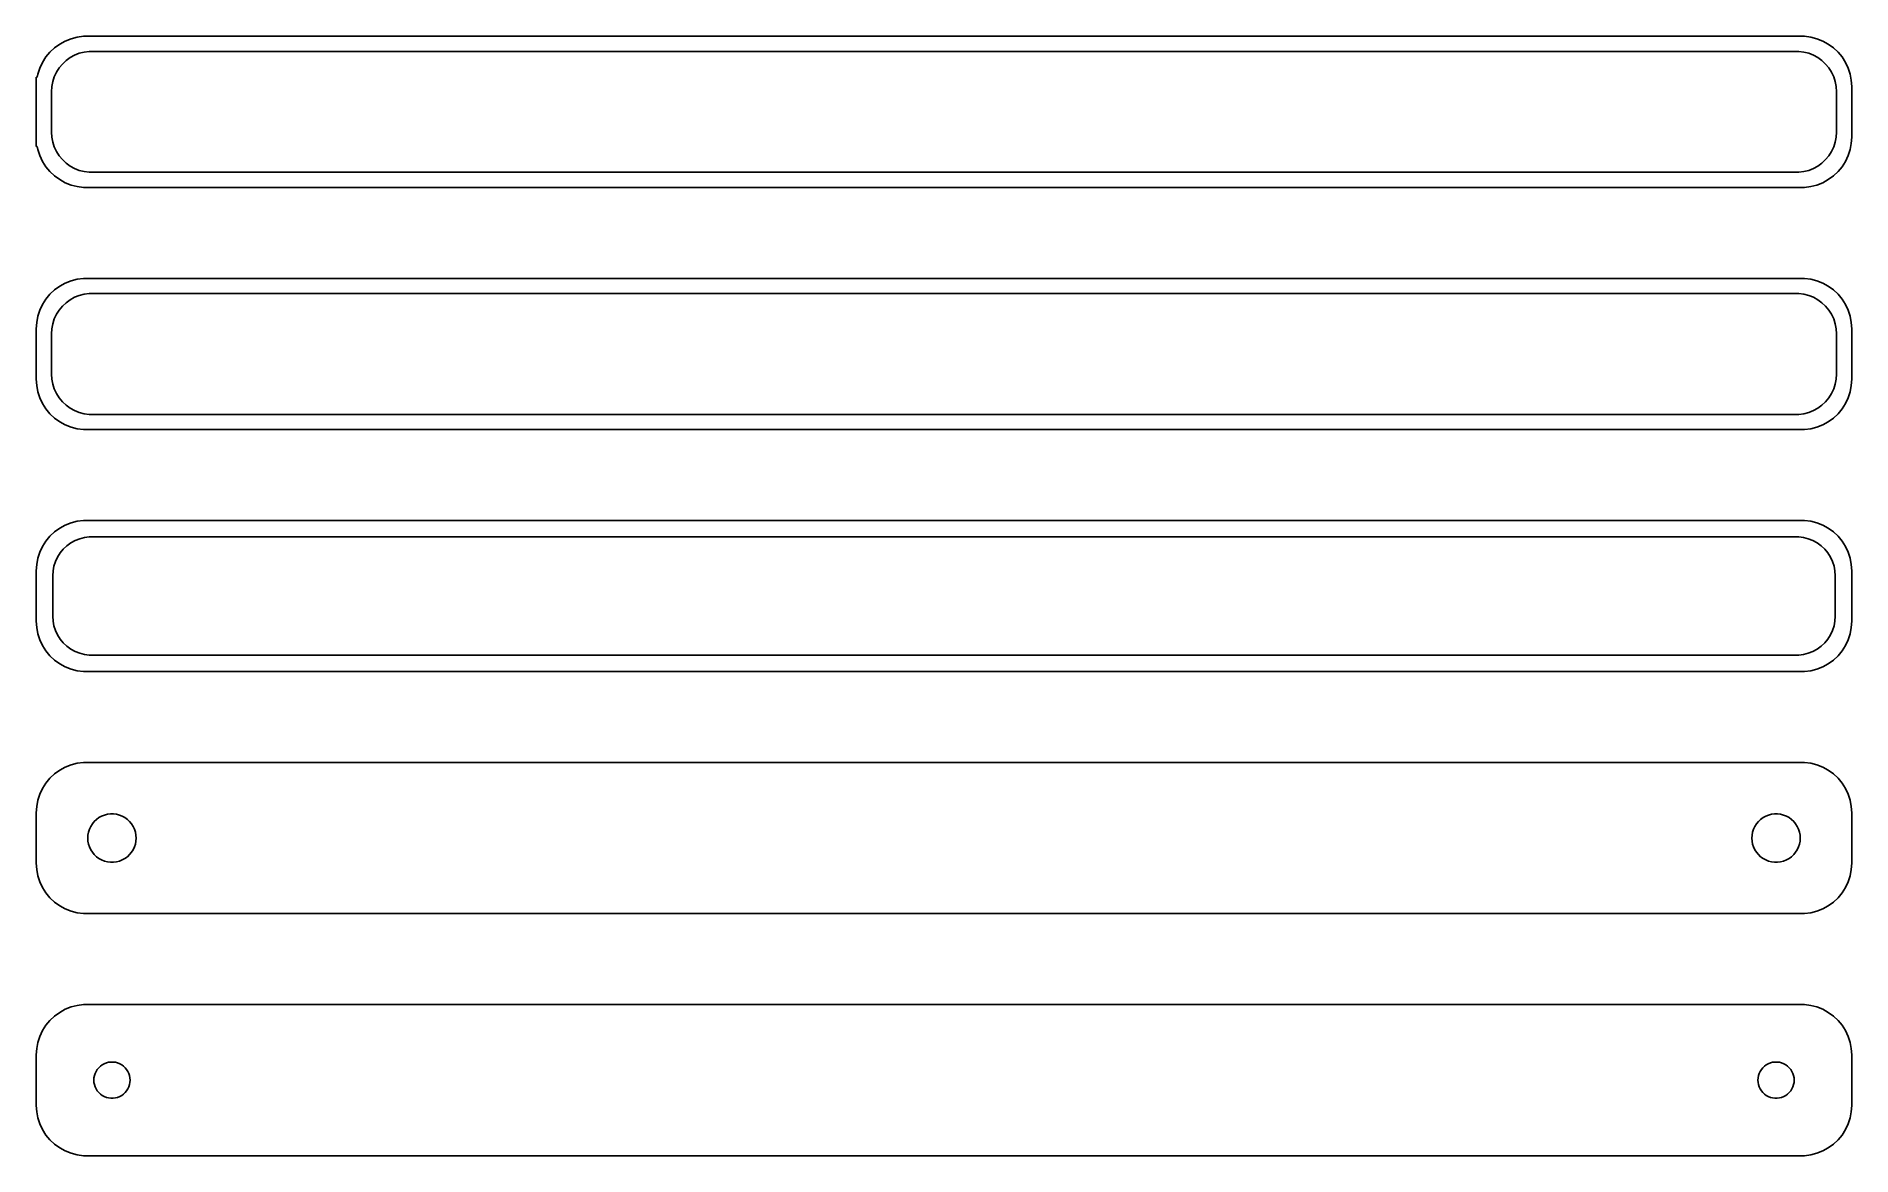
# Model space of a CAD drawing. Header units: metres. Extents: x -90 to 90, y 89 to 199.
import ezdxf

# ---------------------------------------------------------------- set-up
doc = ezdxf.new("R2010")
doc.units = ezdxf.units.M

msp = doc.modelspace()

# ---------------------------------------------------------------- linework, layer by layer
for p, q in [((-88.1871, 198.353), (-88.6448, 197.923)), ((-87.6791, 198.722), (-88.1871, 198.353)), ((-87.1289, 199.024), (-87.6791, 198.722)), ((-86.5451, 199.255), (-87.1289, 199.024)), ((-85.9369, 199.411), (-86.5451, 199.255)), ((-85.3139, 199.49), (-85.9369, 199.411)), ((85.3139, 199.49), (-85.3139, 199.49)), ((85.9369, 199.411), (85.3139, 199.49)), ((86.5451, 199.255), (85.9369, 199.411)), ((87.1289, 199.024), (86.5451, 199.255)), ((87.6791, 198.722), (87.1289, 199.024)), ((88.1871, 198.353), (87.6791, 198.722)), ((88.6448, 197.923), (88.1871, 198.353)), ((-89.6489, 196.341), (-89.8429, 195.743)), ((-89.3815, 196.909), (-89.6489, 196.341)), ((-89.0451, 197.439), (-89.3815, 196.909)), ((-88.6448, 197.923), (-89.0451, 197.439)), ((-88.0052, 195.927), (-87.7361, 196.351)), ((-87.7361, 196.351), (-87.4159, 196.738)), ((-87.4159, 196.738), (-87.0497, 197.082)), ((-87.0497, 197.082), (-86.6433, 197.377)), ((-86.6433, 197.377), (-86.2031, 197.619)), ((-86.2031, 197.619), (-85.7361, 197.804)), ((-85.7361, 197.804), (-85.2495, 197.929)), ((-85.2495, 197.929), (-84.7512, 197.992)), ((-84.7512, 197.992), (84.7512, 197.992)), ((84.7512, 197.992), (85.2495, 197.929)), ((85.2495, 197.929), (85.7361, 197.804)), ((85.7361, 197.804), (86.2031, 197.619)), ((86.2031, 197.619), (86.6433, 197.377)), ((86.6433, 197.377), (87.0497, 197.082)), ((87.0497, 197.082), (87.4159, 196.738)), ((87.4159, 196.738), (87.7361, 196.351)), ((87.7361, 196.351), (88.0052, 195.927)), ((89.0451, 197.439), (88.6448, 197.923)), ((89.3815, 196.909), (89.0451, 197.439)), ((89.6489, 196.341), (89.3815, 196.909)), ((89.8429, 195.743), (89.6489, 196.341)), ((-89.9, 195.444), (-90, 195.444)), ((-90, 195.444), (-90, 188.556)), ((-89.8429, 195.743), (-89.9, 195.444)), ((-88.5, 194), (-88.4685, 194.501)), ((-88.4685, 194.501), (-88.3743, 194.995)), ((-88.3743, 194.995), (-88.2191, 195.472)), ((-88.2191, 195.472), (-88.0052, 195.927)), ((88.0052, 195.927), (88.2191, 195.472)), ((88.2191, 195.472), (88.3743, 194.995)), ((88.3743, 194.995), (88.4685, 194.501)), ((88.4685, 194.501), (88.5, 194)), ((89.9606, 195.127), (89.8429, 195.743)), ((90, 194.5), (89.9606, 195.127)), ((90, 189.5), (90, 194.5)), ((-88.5, 190), (-88.5, 194)), ((88.5, 194), (88.5, 190)), ((-88.4685, 189.499), (-88.5, 190)), ((-88.3743, 189.005), (-88.4685, 189.499)), ((-88.2191, 188.528), (-88.3743, 189.005)), ((88.3743, 189.005), (88.2191, 188.528)), ((88.4685, 189.499), (88.3743, 189.005)), ((88.5, 190), (88.4685, 189.499)), ((89.9606, 188.873), (90, 189.5)), ((-90, 188.556), (-89.9, 188.556)), ((-89.9, 188.556), (-89.8429, 188.257)), ((-89.8429, 188.257), (-89.6489, 187.659)), ((-89.6489, 187.659), (-89.3815, 187.091)), ((-88.0052, 188.073), (-88.2191, 188.528)), ((-87.7361, 187.649), (-88.0052, 188.073)), ((-87.4159, 187.262), (-87.7361, 187.649)), ((-87.0497, 186.918), (-87.4159, 187.262)), ((87.4159, 187.262), (87.0497, 186.918)), ((87.7361, 187.649), (87.4159, 187.262)), ((88.0052, 188.073), (87.7361, 187.649)), ((88.2191, 188.528), (88.0052, 188.073)), ((89.3815, 187.091), (89.6489, 187.659)), ((89.6489, 187.659), (89.8429, 188.257)), ((89.8429, 188.257), (89.9606, 188.873)), ((-89.3815, 187.091), (-89.0451, 186.561)), ((-89.0451, 186.561), (-88.6448, 186.077)), ((-88.6448, 186.077), (-88.1871, 185.647)), ((-88.1871, 185.647), (-87.6791, 185.278)), ((-86.6433, 186.623), (-87.0497, 186.918)), ((-86.2031, 186.381), (-86.6433, 186.623)), ((-85.7361, 186.196), (-86.2031, 186.381)), ((-85.2495, 186.071), (-85.7361, 186.196)), ((-84.7512, 186.008), (-85.2495, 186.071)), ((84.7512, 186.008), (-84.7512, 186.008)), ((85.2495, 186.071), (84.7512, 186.008)), ((85.7361, 186.196), (85.2495, 186.071)), ((86.2031, 186.381), (85.7361, 186.196)), ((86.6433, 186.623), (86.2031, 186.381)), ((87.0497, 186.918), (86.6433, 186.623)), ((87.6791, 185.278), (88.1871, 185.647)), ((88.1871, 185.647), (88.6448, 186.077)), ((88.6448, 186.077), (89.0451, 186.561)), ((89.0451, 186.561), (89.3815, 187.091)), ((-87.6791, 185.278), (-87.1289, 184.976)), ((-87.1289, 184.976), (-86.5451, 184.745)), ((-86.5451, 184.745), (-85.9369, 184.589)), ((-85.9369, 184.589), (-85.3139, 184.51)), ((-85.3139, 184.51), (85.3139, 184.51)), ((85.3139, 184.51), (85.9369, 184.589)), ((85.9369, 184.589), (86.5451, 184.745)), ((86.5451, 184.745), (87.1289, 184.976)), ((87.1289, 184.976), (87.6791, 185.278)), ((-87.6791, 174.722), (-88.1871, 174.353)), ((-87.1289, 175.024), (-87.6791, 174.722)), ((-86.5451, 175.255), (-87.1289, 175.024)), ((-85.9369, 175.411), (-86.5451, 175.255)), ((-85.3139, 175.49), (-85.9369, 175.411)), ((85.3139, 175.49), (-85.3139, 175.49)), ((85.9369, 175.411), (85.3139, 175.49)), ((86.5451, 175.255), (85.9369, 175.411)), ((87.1289, 175.024), (86.5451, 175.255)), ((87.6791, 174.722), (87.1289, 175.024)), ((88.1871, 174.353), (87.6791, 174.722)), ((-89.3815, 172.909), (-89.6489, 172.341)), ((-89.0451, 173.439), (-89.3815, 172.909)), ((-88.6448, 173.923), (-89.0451, 173.439)), ((-88.1871, 174.353), (-88.6448, 173.923)), ((-87.4159, 172.738), (-87.0497, 173.082)), ((-87.0497, 173.082), (-86.6433, 173.377)), ((-86.6433, 173.377), (-86.2031, 173.619)), ((-86.2031, 173.619), (-85.7361, 173.804)), ((-85.7361, 173.804), (-85.2495, 173.929)), ((-85.2495, 173.929), (-84.7512, 173.992)), ((-84.7512, 173.992), (84.7512, 173.992)), ((84.7512, 173.992), (85.2495, 173.929)), ((85.2495, 173.929), (85.7361, 173.804)), ((85.7361, 173.804), (86.2031, 173.619)), ((86.2031, 173.619), (86.6433, 173.377)), ((86.6433, 173.377), (87.0497, 173.082)), ((87.0497, 173.082), (87.4159, 172.738)), ((88.6448, 173.923), (88.1871, 174.353)), ((89.0451, 173.439), (88.6448, 173.923)), ((89.3815, 172.909), (89.0451, 173.439)), ((89.6489, 172.341), (89.3815, 172.909)), ((-89.9606, 171.127), (-90, 170.5)), ((-89.8429, 171.743), (-89.9606, 171.127)), ((-89.6489, 172.341), (-89.8429, 171.743)), ((-88.3743, 170.995), (-88.2191, 171.472)), ((-88.2191, 171.472), (-88.0052, 171.927)), ((-88.0052, 171.927), (-87.7361, 172.351)), ((-87.7361, 172.351), (-87.4159, 172.738)), ((87.4159, 172.738), (87.7361, 172.351)), ((87.7361, 172.351), (88.0052, 171.927)), ((88.0052, 171.927), (88.2191, 171.472)), ((88.2191, 171.472), (88.3743, 170.995)), ((89.8429, 171.743), (89.6489, 172.341)), ((89.9606, 171.127), (89.8429, 171.743)), ((90, 170.5), (89.9606, 171.127)), ((-90, 170.5), (-90, 165.5)), ((-88.5, 170), (-88.4685, 170.501)), ((-88.5, 166), (-88.5, 170)), ((-88.4685, 170.501), (-88.3743, 170.995)), ((88.3743, 170.995), (88.4685, 170.501)), ((88.4685, 170.501), (88.5, 170)), ((88.5, 170), (88.5, 166)), ((90, 165.5), (90, 170.5)), ((-88.4685, 165.499), (-88.5, 166)), ((88.5, 166), (88.4685, 165.499)), ((-90, 165.5), (-89.9606, 164.873)), ((-89.9606, 164.873), (-89.8429, 164.257)), ((-89.8429, 164.257), (-89.6489, 163.659)), ((-88.3743, 165.005), (-88.4685, 165.499)), ((-88.2191, 164.528), (-88.3743, 165.005)), ((-88.0052, 164.073), (-88.2191, 164.528)), ((-87.7361, 163.649), (-88.0052, 164.073)), ((88.0052, 164.073), (87.7361, 163.649)), ((88.2191, 164.528), (88.0052, 164.073)), ((88.3743, 165.005), (88.2191, 164.528)), ((88.4685, 165.499), (88.3743, 165.005)), ((89.6489, 163.659), (89.8429, 164.257)), ((89.8429, 164.257), (89.9606, 164.873)), ((89.9606, 164.873), (90, 165.5)), ((-89.6489, 163.659), (-89.3815, 163.091)), ((-89.3815, 163.091), (-89.0451, 162.561)), ((-89.0451, 162.561), (-88.6448, 162.077)), ((-88.6448, 162.077), (-88.1871, 161.647)), ((-87.4159, 163.262), (-87.7361, 163.649)), ((-87.0497, 162.918), (-87.4159, 163.262)), ((-86.6433, 162.623), (-87.0497, 162.918)), ((-86.2031, 162.381), (-86.6433, 162.623)), ((-85.7361, 162.196), (-86.2031, 162.381)), ((-85.2495, 162.071), (-85.7361, 162.196)), ((-84.7512, 162.008), (-85.2495, 162.071)), ((84.7512, 162.008), (-84.7512, 162.008)), ((85.2495, 162.071), (84.7512, 162.008)), ((85.7361, 162.196), (85.2495, 162.071)), ((86.2031, 162.381), (85.7361, 162.196)), ((86.6433, 162.623), (86.2031, 162.381)), ((87.0497, 162.918), (86.6433, 162.623)), ((87.4159, 163.262), (87.0497, 162.918)), ((87.7361, 163.649), (87.4159, 163.262)), ((88.1871, 161.647), (88.6448, 162.077)), ((88.6448, 162.077), (89.0451, 162.561)), ((89.0451, 162.561), (89.3815, 163.091)), ((89.3815, 163.091), (89.6489, 163.659)), ((-88.1871, 161.647), (-87.6791, 161.278)), ((-87.6791, 161.278), (-87.1289, 160.976)), ((-87.1289, 160.976), (-86.5451, 160.745)), ((-86.5451, 160.745), (-85.9369, 160.589)), ((-85.9369, 160.589), (-85.3139, 160.51)), ((-85.3139, 160.51), (85.3139, 160.51)), ((85.3139, 160.51), (85.9369, 160.589)), ((85.9369, 160.589), (86.5451, 160.745)), ((86.5451, 160.745), (87.1289, 160.976)), ((87.1289, 160.976), (87.6791, 161.278)), ((87.6791, 161.278), (88.1871, 161.647)), ((-86.5451, 151.255), (-87.1289, 151.024)), ((-85.9369, 151.411), (-86.5451, 151.255)), ((-85.3139, 151.49), (-85.9369, 151.411)), ((85.3139, 151.49), (-85.3139, 151.49)), ((85.9369, 151.411), (85.3139, 151.49)), ((86.5451, 151.255), (85.9369, 151.411)), ((87.1289, 151.024), (86.5451, 151.255)), ((-89.0451, 149.439), (-89.3815, 148.909)), ((-88.6448, 149.923), (-89.0451, 149.439)), ((-88.1871, 150.353), (-88.6448, 149.923)), ((-87.6791, 150.722), (-88.1871, 150.353)), ((-87.1289, 151.024), (-87.6791, 150.722)), ((-86.5751, 149.27), (-86.1489, 149.504)), ((-86.1489, 149.504), (-85.6967, 149.683)), ((-85.6967, 149.683), (-85.2256, 149.804)), ((-85.2256, 149.804), (-84.7432, 149.865)), ((-84.7432, 149.865), (84.7432, 149.865)), ((84.7432, 149.865), (85.2256, 149.804)), ((85.2256, 149.804), (85.6967, 149.683)), ((85.6967, 149.683), (86.1489, 149.504)), ((86.1489, 149.504), (86.5751, 149.27)), ((87.6791, 150.722), (87.1289, 151.024)), ((88.1871, 150.353), (87.6791, 150.722)), ((88.6448, 149.923), (88.1871, 150.353)), ((89.0451, 149.439), (88.6448, 149.923)), ((89.3815, 148.909), (89.0451, 149.439)), ((-89.8429, 147.743), (-89.9606, 147.127)), ((-89.6489, 148.341), (-89.8429, 147.743)), ((-89.3815, 148.909), (-89.6489, 148.341)), ((-88.1007, 147.426), (-87.8936, 147.866)), ((-87.8936, 147.866), (-87.633, 148.276)), ((-87.633, 148.276), (-87.323, 148.651)), ((-87.323, 148.651), (-86.9685, 148.984)), ((-86.9685, 148.984), (-86.5751, 149.27)), ((86.5751, 149.27), (86.9685, 148.984)), ((86.9685, 148.984), (87.323, 148.651)), ((87.323, 148.651), (87.633, 148.276)), ((87.633, 148.276), (87.8936, 147.866)), ((87.8936, 147.866), (88.1007, 147.426)), ((89.6489, 148.341), (89.3815, 148.909)), ((89.8429, 147.743), (89.6489, 148.341)), ((89.9606, 147.127), (89.8429, 147.743)), ((-89.9606, 147.127), (-90, 146.5)), ((-90, 146.5), (-90, 141.5)), ((-88.3726, 146), (-88.3421, 146.485)), ((-88.3726, 142), (-88.3726, 146)), ((-88.3421, 146.485), (-88.251, 146.963)), ((-88.251, 146.963), (-88.1007, 147.426)), ((88.1007, 147.426), (88.251, 146.963)), ((88.251, 146.963), (88.3421, 146.485)), ((88.3421, 146.485), (88.3726, 146)), ((88.3726, 146), (88.3726, 142)), ((90, 146.5), (89.9606, 147.127)), ((90, 141.5), (90, 146.5)), ((-90, 141.5), (-89.9606, 140.873)), ((-89.9606, 140.873), (-89.8429, 140.257)), ((-88.3421, 141.515), (-88.3726, 142)), ((-88.251, 141.037), (-88.3421, 141.515)), ((-88.1007, 140.574), (-88.251, 141.037)), ((-87.8936, 140.134), (-88.1007, 140.574)), ((88.1007, 140.574), (87.8936, 140.134)), ((88.251, 141.037), (88.1007, 140.574)), ((88.3421, 141.515), (88.251, 141.037)), ((88.3726, 142), (88.3421, 141.515)), ((89.8429, 140.257), (89.9606, 140.873)), ((89.9606, 140.873), (90, 141.5)), ((-89.8429, 140.257), (-89.6489, 139.659)), ((-89.6489, 139.659), (-89.3815, 139.091)), ((-89.3815, 139.091), (-89.0451, 138.561)), ((-87.633, 139.724), (-87.8936, 140.134)), ((-87.323, 139.349), (-87.633, 139.724)), ((-86.9685, 139.016), (-87.323, 139.349)), ((-86.5751, 138.73), (-86.9685, 139.016)), ((-86.1489, 138.496), (-86.5751, 138.73)), ((86.5751, 138.73), (86.1489, 138.496)), ((86.9685, 139.016), (86.5751, 138.73)), ((87.323, 139.349), (86.9685, 139.016)), ((87.633, 139.724), (87.323, 139.349)), ((87.8936, 140.134), (87.633, 139.724)), ((89.0451, 138.561), (89.3815, 139.091)), ((89.3815, 139.091), (89.6489, 139.659)), ((89.6489, 139.659), (89.8429, 140.257)), ((-89.0451, 138.561), (-88.6448, 138.077)), ((-88.6448, 138.077), (-88.1871, 137.647)), ((-88.1871, 137.647), (-87.6791, 137.278)), ((-87.6791, 137.278), (-87.1289, 136.976)), ((-87.1289, 136.976), (-86.5451, 136.745)), ((-85.6967, 138.317), (-86.1489, 138.496)), ((-85.2256, 138.196), (-85.6967, 138.317)), ((-84.7432, 138.135), (-85.2256, 138.196)), ((84.7432, 138.135), (-84.7432, 138.135)), ((85.2256, 138.196), (84.7432, 138.135)), ((85.6967, 138.317), (85.2256, 138.196)), ((86.1489, 138.496), (85.6967, 138.317)), ((86.5451, 136.745), (87.1289, 136.976)), ((87.1289, 136.976), (87.6791, 137.278)), ((87.6791, 137.278), (88.1871, 137.647)), ((88.1871, 137.647), (88.6448, 138.077)), ((88.6448, 138.077), (89.0451, 138.561)), ((-86.5451, 136.745), (-85.9369, 136.589)), ((-85.9369, 136.589), (-85.3139, 136.51)), ((-85.3139, 136.51), (85.3139, 136.51)), ((85.3139, 136.51), (85.9369, 136.589)), ((85.9369, 136.589), (86.5451, 136.745)), ((-88.1871, 126.353), (-88.6448, 125.923)), ((-87.6791, 126.722), (-88.1871, 126.353)), ((-87.1289, 127.024), (-87.6791, 126.722)), ((-86.5451, 127.255), (-87.1289, 127.024)), ((-85.9369, 127.411), (-86.5451, 127.255)), ((-85.3139, 127.49), (-85.9369, 127.411)), ((85.3139, 127.49), (-85.3139, 127.49)), ((85.9369, 127.411), (85.3139, 127.49)), ((86.5451, 127.255), (85.9369, 127.411)), ((87.1289, 127.024), (86.5451, 127.255)), ((87.6791, 126.722), (87.1289, 127.024)), ((88.1871, 126.353), (87.6791, 126.722)), ((88.6448, 125.923), (88.1871, 126.353)), ((-89.6489, 124.341), (-89.8429, 123.743)), ((-89.3815, 124.909), (-89.6489, 124.341)), ((-89.0451, 125.439), (-89.3815, 124.909)), ((-88.6448, 125.923), (-89.0451, 125.439)), ((89.0451, 125.439), (88.6448, 125.923)), ((89.3815, 124.909), (89.0451, 125.439)), ((89.6489, 124.341), (89.3815, 124.909)), ((89.8429, 123.743), (89.6489, 124.341)), ((-89.9606, 123.127), (-90, 122.5)), ((-90, 122.5), (-90, 117.5)), ((-89.8429, 123.743), (-89.9606, 123.127)), ((89.9606, 123.127), (89.8429, 123.743)), ((90, 122.5), (89.9606, 123.127)), ((90, 117.5), (90, 122.5)), ((-84.8246, 120.597), (-84.7315, 120.883)), ((-84.7315, 120.883), (-84.6031, 121.156)), ((-84.6031, 121.156), (-84.4416, 121.411)), ((-84.4416, 121.411), (-84.2495, 121.643)), ((-84.2495, 121.643), (-84.0298, 121.849)), ((-84.0298, 121.849), (-83.786, 122.026)), ((-83.786, 122.026), (-83.5219, 122.172)), ((-83.5219, 122.172), (-83.2416, 122.283)), ((-83.2416, 122.283), (-82.9497, 122.357)), ((-82.9497, 122.357), (-82.6507, 122.395)), ((-82.6507, 122.395), (-82.3493, 122.395)), ((-82.3493, 122.395), (-82.0503, 122.357)), ((-82.0503, 122.357), (-81.7584, 122.283)), ((-81.7584, 122.283), (-81.4781, 122.172)), ((-81.4781, 122.172), (-81.214, 122.026)), ((-81.214, 122.026), (-80.9702, 121.849)), ((-80.9702, 121.849), (-80.7505, 121.643)), ((-80.7505, 121.643), (-80.5583, 121.411)), ((-80.5583, 121.411), (-80.3969, 121.156)), ((-80.3969, 121.156), (-80.2685, 120.883)), ((-80.2685, 120.883), (-80.1754, 120.597)), ((80.1754, 120.597), (80.2685, 120.883)), ((80.2685, 120.883), (80.3969, 121.156)), ((80.3969, 121.156), (80.5583, 121.411)), ((80.5583, 121.411), (80.7505, 121.643)), ((80.7505, 121.643), (80.9702, 121.849)), ((80.9702, 121.849), (81.214, 122.026)), ((81.214, 122.026), (81.4781, 122.172)), ((81.4781, 122.172), (81.7584, 122.283)), ((81.7584, 122.283), (82.0503, 122.357)), ((82.0503, 122.357), (82.3493, 122.395)), ((82.3493, 122.395), (82.6507, 122.395)), ((82.6507, 122.395), (82.9497, 122.357)), ((82.9497, 122.357), (83.2416, 122.283)), ((83.2416, 122.283), (83.5219, 122.172)), ((83.5219, 122.172), (83.786, 122.026)), ((83.786, 122.026), (84.0298, 121.849)), ((84.0298, 121.849), (84.2495, 121.643)), ((84.2495, 121.643), (84.4416, 121.411)), ((84.4416, 121.411), (84.6031, 121.156)), ((84.6031, 121.156), (84.7315, 120.883)), ((84.7315, 120.883), (84.8246, 120.597)), ((-84.9, 120), (-84.8811, 120.301)), ((-84.8811, 119.699), (-84.9, 120)), ((-84.8811, 120.301), (-84.8246, 120.597)), ((-84.8246, 119.403), (-84.8811, 119.699)), ((-84.7315, 119.117), (-84.8246, 119.403)), ((-84.6031, 118.844), (-84.7315, 119.117)), ((-84.4416, 118.589), (-84.6031, 118.844)), ((-80.3969, 118.844), (-80.5583, 118.589)), ((-80.2685, 119.117), (-80.3969, 118.844)), ((-80.1754, 119.403), (-80.2685, 119.117)), ((-80.1754, 120.597), (-80.1189, 120.301)), ((-80.1189, 119.699), (-80.1754, 119.403)), ((-80.1189, 120.301), (-80.1, 120)), ((-80.1, 120), (-80.1189, 119.699)), ((80.1, 120), (80.1189, 120.301)), ((80.1189, 119.699), (80.1, 120)), ((80.1189, 120.301), (80.1754, 120.597)), ((80.1754, 119.403), (80.1189, 119.699)), ((80.2685, 119.117), (80.1754, 119.403)), ((80.3969, 118.844), (80.2685, 119.117)), ((80.5583, 118.589), (80.3969, 118.844)), ((84.6031, 118.844), (84.4416, 118.589)), ((84.7315, 119.117), (84.6031, 118.844)), ((84.8246, 119.403), (84.7315, 119.117)), ((84.8246, 120.597), (84.8811, 120.301)), ((84.8811, 119.699), (84.8246, 119.403)), ((84.8811, 120.301), (84.9, 120)), ((84.9, 120), (84.8811, 119.699)), ((-90, 117.5), (-89.9606, 116.873)), ((-84.2495, 118.357), (-84.4416, 118.589)), ((-84.0298, 118.151), (-84.2495, 118.357)), ((-83.786, 117.974), (-84.0298, 118.151)), ((-83.5219, 117.828), (-83.786, 117.974)), ((-83.2416, 117.717), (-83.5219, 117.828)), ((-82.9497, 117.643), (-83.2416, 117.717)), ((-82.6507, 117.605), (-82.9497, 117.643)), ((-82.3493, 117.605), (-82.6507, 117.605)), ((-82.0503, 117.643), (-82.3493, 117.605)), ((-81.7584, 117.717), (-82.0503, 117.643)), ((-81.4781, 117.828), (-81.7584, 117.717)), ((-81.214, 117.974), (-81.4781, 117.828)), ((-80.9702, 118.151), (-81.214, 117.974)), ((-80.7505, 118.357), (-80.9702, 118.151)), ((-80.5583, 118.589), (-80.7505, 118.357)), ((80.7505, 118.357), (80.5583, 118.589)), ((80.9702, 118.151), (80.7505, 118.357)), ((81.214, 117.974), (80.9702, 118.151)), ((81.4781, 117.828), (81.214, 117.974)), ((81.7584, 117.717), (81.4781, 117.828)), ((82.0503, 117.643), (81.7584, 117.717)), ((82.3493, 117.605), (82.0503, 117.643)), ((82.6507, 117.605), (82.3493, 117.605)), ((82.9497, 117.643), (82.6507, 117.605)), ((83.2416, 117.717), (82.9497, 117.643)), ((83.5219, 117.828), (83.2416, 117.717)), ((83.786, 117.974), (83.5219, 117.828)), ((84.0298, 118.151), (83.786, 117.974)), ((84.2495, 118.357), (84.0298, 118.151)), ((84.4416, 118.589), (84.2495, 118.357)), ((89.9606, 116.873), (90, 117.5)), ((-89.9606, 116.873), (-89.8429, 116.257)), ((-89.8429, 116.257), (-89.6489, 115.659)), ((-89.6489, 115.659), (-89.3815, 115.091)), ((89.3815, 115.091), (89.6489, 115.659)), ((89.6489, 115.659), (89.8429, 116.257)), ((89.8429, 116.257), (89.9606, 116.873)), ((-89.3815, 115.091), (-89.0451, 114.561)), ((-89.0451, 114.561), (-88.6448, 114.077)), ((-88.6448, 114.077), (-88.1871, 113.647)), ((-88.1871, 113.647), (-87.6791, 113.278)), ((87.6791, 113.278), (88.1871, 113.647)), ((88.1871, 113.647), (88.6448, 114.077)), ((88.6448, 114.077), (89.0451, 114.561)), ((89.0451, 114.561), (89.3815, 115.091)), ((-87.6791, 113.278), (-87.1289, 112.976)), ((-87.1289, 112.976), (-86.5451, 112.745)), ((-86.5451, 112.745), (-85.9369, 112.589)), ((-85.9369, 112.589), (-85.3139, 112.51)), ((-85.3139, 112.51), (85.3139, 112.51)), ((85.3139, 112.51), (85.9369, 112.589)), ((85.9369, 112.589), (86.5451, 112.745)), ((86.5451, 112.745), (87.1289, 112.976)), ((87.1289, 112.976), (87.6791, 113.278)), ((-87.6791, 102.722), (-88.1871, 102.353)), ((-87.1289, 103.024), (-87.6791, 102.722)), ((-86.5451, 103.255), (-87.1289, 103.024)), ((-85.9369, 103.411), (-86.5451, 103.255)), ((-85.3139, 103.49), (-85.9369, 103.411)), ((85.3139, 103.49), (-85.3139, 103.49)), ((85.9369, 103.411), (85.3139, 103.49)), ((86.5451, 103.255), (85.9369, 103.411)), ((87.1289, 103.024), (86.5451, 103.255)), ((87.6791, 102.722), (87.1289, 103.024)), ((88.1871, 102.353), (87.6791, 102.722)), ((-89.3815, 100.909), (-89.6489, 100.341)), ((-89.0451, 101.439), (-89.3815, 100.909)), ((-88.6448, 101.923), (-89.0451, 101.439)), ((-88.1871, 102.353), (-88.6448, 101.923)), ((88.6448, 101.923), (88.1871, 102.353)), ((89.0451, 101.439), (88.6448, 101.923)), ((89.3815, 100.909), (89.0451, 101.439)), ((89.6489, 100.341), (89.3815, 100.909)), ((-89.9606, 99.1267), (-90, 98.5)), ((-89.8429, 99.7434), (-89.9606, 99.1267)), ((-89.6489, 100.341), (-89.8429, 99.7434)), ((89.8429, 99.7434), (89.6489, 100.341)), ((89.9606, 99.1267), (89.8429, 99.7434)), ((90, 98.5), (89.9606, 99.1267)), ((-90, 98.5), (-90, 93.5)), ((-83.9562, 97.058), (-83.8121, 97.2322)), ((-83.8121, 97.2322), (-83.6474, 97.3869)), ((-83.6474, 97.3869), (-83.4645, 97.5198)), ((-83.4645, 97.5198), (-83.2664, 97.6287)), ((-83.2664, 97.6287), (-83.0562, 97.7119)), ((-83.0562, 97.7119), (-82.8373, 97.7681)), ((-82.8373, 97.7681), (-82.613, 97.7964)), ((-82.613, 97.7964), (-82.387, 97.7964)), ((-82.387, 97.7964), (-82.1627, 97.7681)), ((-82.1627, 97.7681), (-81.9438, 97.7119)), ((-81.9438, 97.7119), (-81.7336, 97.6287)), ((-81.7336, 97.6287), (-81.5355, 97.5198)), ((-81.5355, 97.5198), (-81.3526, 97.3869)), ((-81.3526, 97.3869), (-81.1879, 97.2322)), ((-81.1879, 97.2322), (-81.0438, 97.058)), ((81.0438, 97.058), (81.1879, 97.2322)), ((81.1879, 97.2322), (81.3526, 97.3869)), ((81.3526, 97.3869), (81.5355, 97.5198)), ((81.5355, 97.5198), (81.7336, 97.6287)), ((81.7336, 97.6287), (81.9438, 97.7119)), ((81.9438, 97.7119), (82.1627, 97.7681)), ((82.1627, 97.7681), (82.387, 97.7964)), ((82.387, 97.7964), (82.613, 97.7964)), ((82.613, 97.7964), (82.8373, 97.7681)), ((82.8373, 97.7681), (83.0562, 97.7119)), ((83.0562, 97.7119), (83.2664, 97.6287)), ((83.2664, 97.6287), (83.4645, 97.5198)), ((83.4645, 97.5198), (83.6474, 97.3869)), ((83.6474, 97.3869), (83.8121, 97.2322)), ((83.8121, 97.2322), (83.9562, 97.058)), ((90, 93.5), (90, 98.5)), ((-84.3, 96), (-84.2858, 96.2256)), ((-84.2858, 95.7744), (-84.3, 96)), ((-84.2858, 96.2256), (-84.2434, 96.4476)), ((-84.2434, 95.5524), (-84.2858, 95.7744)), ((-84.2434, 96.4476), (-84.1736, 96.6626)), ((-84.1736, 95.3374), (-84.2434, 95.5524)), ((-84.1736, 96.6626), (-84.0773, 96.8671)), ((-84.0773, 96.8671), (-83.9562, 97.058)), ((-81.0438, 97.058), (-80.9226, 96.8671)), ((-80.9226, 96.8671), (-80.8264, 96.6626)), ((-80.8264, 96.6626), (-80.7565, 96.4476)), ((-80.7565, 95.5524), (-80.8264, 95.3374)), ((-80.7565, 96.4476), (-80.7142, 96.2256)), ((-80.7142, 95.7744), (-80.7565, 95.5524)), ((-80.7142, 96.2256), (-80.7, 96)), ((-80.7, 96), (-80.7142, 95.7744)), ((80.7, 96), (80.7142, 96.2256)), ((80.7142, 95.7744), (80.7, 96)), ((80.7142, 96.2256), (80.7565, 96.4476)), ((80.7565, 95.5524), (80.7142, 95.7744)), ((80.7565, 96.4476), (80.8264, 96.6626)), ((80.8264, 95.3374), (80.7565, 95.5524)), ((80.8264, 96.6626), (80.9226, 96.8671)), ((80.9226, 96.8671), (81.0438, 97.058)), ((83.9562, 97.058), (84.0773, 96.8671)), ((84.0773, 96.8671), (84.1736, 96.6626)), ((84.1736, 96.6626), (84.2434, 96.4476)), ((84.2434, 95.5524), (84.1736, 95.3374)), ((84.2434, 96.4476), (84.2858, 96.2256)), ((84.2858, 95.7744), (84.2434, 95.5524)), ((84.2858, 96.2256), (84.3, 96)), ((84.3, 96), (84.2858, 95.7744)), ((-84.0773, 95.1329), (-84.1736, 95.3374)), ((-83.9562, 94.942), (-84.0773, 95.1329)), ((-83.8121, 94.7678), (-83.9562, 94.942)), ((-83.6474, 94.6131), (-83.8121, 94.7678)), ((-83.4645, 94.4802), (-83.6474, 94.6131)), ((-83.2664, 94.3713), (-83.4645, 94.4802)), ((-83.0562, 94.2881), (-83.2664, 94.3713)), ((-82.8373, 94.2319), (-83.0562, 94.2881)), ((-82.613, 94.2036), (-82.8373, 94.2319)), ((-82.387, 94.2036), (-82.613, 94.2036)), ((-82.1627, 94.2319), (-82.387, 94.2036)), ((-81.9438, 94.2881), (-82.1627, 94.2319)), ((-81.7336, 94.3713), (-81.9438, 94.2881)), ((-81.5355, 94.4802), (-81.7336, 94.3713)), ((-81.3526, 94.6131), (-81.5355, 94.4802)), ((-81.1879, 94.7678), (-81.3526, 94.6131)), ((-81.0438, 94.942), (-81.1879, 94.7678)), ((-80.9226, 95.1329), (-81.0438, 94.942)), ((-80.8264, 95.3374), (-80.9226, 95.1329)), ((80.9226, 95.1329), (80.8264, 95.3374)), ((81.0438, 94.942), (80.9226, 95.1329)), ((81.1879, 94.7678), (81.0438, 94.942)), ((81.3526, 94.6131), (81.1879, 94.7678)), ((81.5355, 94.4802), (81.3526, 94.6131)), ((81.7336, 94.3713), (81.5355, 94.4802)), ((81.9438, 94.2881), (81.7336, 94.3713)), ((82.1627, 94.2319), (81.9438, 94.2881)), ((82.387, 94.2036), (82.1627, 94.2319)), ((82.613, 94.2036), (82.387, 94.2036)), ((82.8373, 94.2319), (82.613, 94.2036)), ((83.0562, 94.2881), (82.8373, 94.2319)), ((83.2664, 94.3713), (83.0562, 94.2881)), ((83.4645, 94.4802), (83.2664, 94.3713)), ((83.6474, 94.6131), (83.4645, 94.4802)), ((83.8121, 94.7678), (83.6474, 94.6131)), ((83.9562, 94.942), (83.8121, 94.7678)), ((84.0773, 95.1329), (83.9562, 94.942)), ((84.1736, 95.3374), (84.0773, 95.1329)), ((-90, 93.5), (-89.9606, 92.8733)), ((-89.9606, 92.8733), (-89.8429, 92.2566)), ((-89.8429, 92.2566), (-89.6489, 91.6594)), ((89.6489, 91.6594), (89.8429, 92.2566)), ((89.8429, 92.2566), (89.9606, 92.8733)), ((89.9606, 92.8733), (90, 93.5)), ((-89.6489, 91.6594), (-89.3815, 91.0912)), ((-89.3815, 91.0912), (-89.0451, 90.5611)), ((-89.0451, 90.5611), (-88.6448, 90.0773)), ((-88.6448, 90.0773), (-88.1871, 89.6474)), ((88.1871, 89.6474), (88.6448, 90.0773)), ((88.6448, 90.0773), (89.0451, 90.5611)), ((89.0451, 90.5611), (89.3815, 91.0912)), ((89.3815, 91.0912), (89.6489, 91.6594)), ((-88.1871, 89.6474), (-87.6791, 89.2784)), ((-87.6791, 89.2784), (-87.1289, 88.9759)), ((-87.1289, 88.9759), (-86.5451, 88.7447)), ((-86.5451, 88.7447), (-85.9369, 88.5886)), ((-85.9369, 88.5886), (-85.3139, 88.5099)), ((-85.3139, 88.5099), (85.3139, 88.5099)), ((85.3139, 88.5099), (85.9369, 88.5886)), ((85.9369, 88.5886), (86.5451, 88.7447)), ((86.5451, 88.7447), (87.1289, 88.9759)), ((87.1289, 88.9759), (87.6791, 89.2784)), ((87.6791, 89.2784), (88.1871, 89.6474))]:
    msp.add_line(p, q)

doc.saveas('drawing.dxf')
